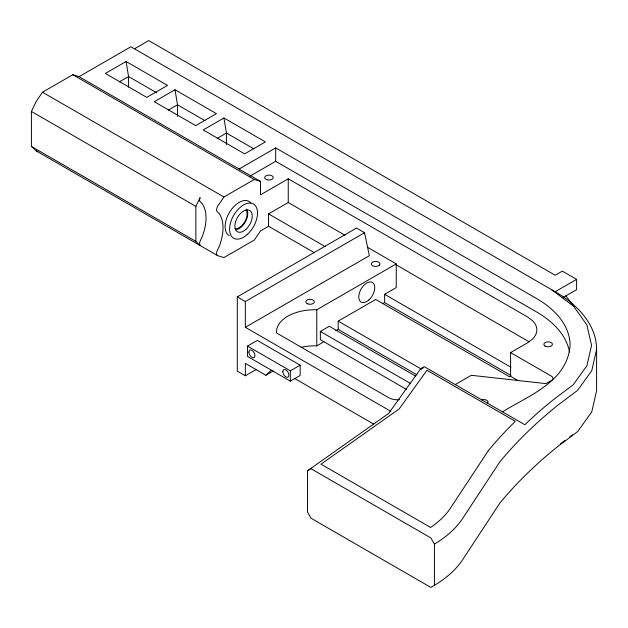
<?xml version="1.0" encoding="UTF-8"?>
<svg xmlns="http://www.w3.org/2000/svg" width="628" height="628" viewBox="0 0 628 628"><rect width="100%" height="100%" fill="white"/><g stroke="black" fill="none" stroke-linecap="round" stroke-linejoin="round"><path stroke-width="0.94" d="M314.298 252.676L268.549 226.268L260.518 230.908L254.238 240.092L223.929 257.59L217.657 255.651L36.22 150.901L31.4 146.434L31.4 111.439L36.22 101.406L42.492 92.222L72.801 74.724L79.073 76.663L130.867 46.762L555.176 291.737A141.433 81.656 0 0 1 596.6 349.474L591.78 370.606L577.65 390.302L557.381 405.555A638.142 368.432 0 0 0 499.762 461.965L462.695 518.367A131.205 75.752 0 0 1 437.81 542.003L434.419 544.099L434.419 585.343L430.871 587.423L311.041 518.233L307.477 512.055L307.477 470.812L388.583 413.491L420.689 368.738L424.261 366.681L524.859 424.756L526.994 422.699A643.684 371.627 0 0 1 553.346 399.714L573.278 384.721L586.905 365.731L591.552 345.353L586.905 324.974L573.647 306.299L551.368 289.539M195.873 241.388L195.873 206.392L200.112 197.569A5.15 2.975 -60 0 0 200.112 201.776L202.216 203.731A40.412 23.33 -60 0 1 202.216 236.725L200.112 241.113A5.15 2.975 -60 0 0 200.112 245.32L195.873 241.388L31.4 146.434M518.186 380.709L510.588 376.313L510.588 352.598L527.614 342.77L532.591 339.026A31.659 18.275 0 0 0 532.591 320.751L527.614 317.007L288.252 178.807L260.518 194.821L260.518 181.413L254.238 179.482L223.929 196.98L217.657 206.165A5.15 2.975 -60 0 0 217.657 212.107L219.188 213.528A40.412 23.33 -60 0 1 219.188 246.521L217.657 249.709A5.15 2.975 -60 0 0 217.657 255.651M364.546 232.705L245.336 301.534L245.336 327.306L369.366 255.698L364.546 232.705L356.516 228.066L237.298 296.895L237.298 371.124L245.336 375.772L245.336 363.392L265.872 375.254L271.367 370.175M560.247 444.012L564.847 440.558M569.447 437.096L572.508 434.788M307.477 470.812L310.797 468.606L430.871 537.929L434.419 544.099M434.419 585.343L437.81 583.239A131.205 75.752 0 0 0 462.695 559.611L499.762 503.209A638.142 368.432 0 0 1 526.397 474.258L531.264 469.571A638.142 368.432 0 0 1 557.381 446.798L577.65 431.546L591.78 411.85L596.6 390.718L596.6 349.474M134.439 48.827L148.726 40.577L555.176 275.245L562.319 271.115L576.606 279.366L576.606 289.673L562.594 297.766M126.079 61.489L105.355 73.452L146.787 97.371L167.511 85.408L126.079 61.489L128.567 76.545L128.567 87.135M119.328 81.883L128.567 76.545L156.796 92.842M175.008 89.741L154.284 101.705L195.716 125.624L216.44 113.66L175.008 89.741L177.504 104.797L177.504 116.345M168.257 110.136L177.504 104.797L204.893 120.615M223.937 117.986L203.213 129.957L244.645 153.876L265.369 141.912L223.937 117.986L226.433 133.05L226.433 144.597M217.186 138.38L226.433 133.05L253.83 148.86M239.087 169.042L275.692 147.91L536.422 298.441A114.908 66.34 0 0 1 570.083 345.353C567.524 381.541 528.862 395.507 502.486 411.842M249.905 176.201L275.692 161.31L536.422 311.841A114.908 66.34 0 0 1 569.486 352.025M268.549 226.268L268.549 213.897L288.252 202.522L345.117 235.359M247.479 346.091L257.299 340.423L300.16 365.166L300.16 375.473L290.34 381.149L247.479 356.398L247.479 346.091L290.34 370.834L300.16 365.166M399.486 399.651A11.814 6.822 0 0 1 388.834 397.783L276.587 332.981A38.277 22.098 0 0 1 316.771 309.785L396.237 263.901L396.237 287.616L384.626 294.312L384.626 302.563L510.988 375.513M406.497 389.423L320.343 339.685L320.343 331.435L329.268 326.277L415.767 376.219M417.063 374.908L338.202 329.37L338.202 321.12L375.701 299.47L509.693 376.831L510.588 376.313M245.336 375.772L256.326 369.421M335.76 330.775L338.202 329.37M383.009 303.505L384.626 302.563M265.872 375.254L273.29 370.967M301.071 347.315A38.277 22.098 0 0 1 316.771 345.871L323.915 341.742M421.207 368.997L423.17 367.859M555.176 291.737L576.606 279.366M455.339 384.493L471.298 375.285L545.913 383.622L551.557 380.38A5.048 2.912 0 0 0 551.557 376.258L510.588 352.598M36.22 150.901L38.01 151.45M79.073 76.663L260.518 181.413M72.801 74.724L254.238 179.482M367.663 247.401L396.237 263.901M396.048 264.757L529.035 341.789M268.549 213.897L325.312 246.663M42.492 92.222L223.929 196.98M384.626 294.312L510.988 367.27M31.4 111.439L195.873 206.392M338.202 321.12L421.31 369.107M320.343 331.435L410.641 383.567M237.298 296.895L245.336 301.534M245.336 327.306L390.828 411.309M294.281 378.252L373.888 424.206M565.891 295.859L573.788 306.495M316.771 309.785L316.771 345.871M290.34 370.834L290.34 381.149M288.252 178.807L288.252 202.522M275.692 147.91L275.692 161.31M481.582 399.903A4.294 2.481 0 0 1 486.771 400.303A4.294 2.481 0 0 1 487.454 403.294M229.204 235.649A19.758 11.406 -60 0 1 230.225 211.181A19.758 11.406 -60 0 1 250.705 202.868M246.066 209.854A11.39 6.578 -60 0 1 244.779 221.825A11.39 6.578 -60 0 1 235.06 228.914M246.608 209.179A12.285 7.096 -60 0 1 245.493 221.613A12.285 7.096 -60 0 1 235.414 229.746M488.199 450.841L449.122 510.132A118.621 68.483 0 0 1 431.577 526.79L430.588 527.457L320.994 464.186L399.204 408.906L426.922 370.277L515.313 421.31L510.721 425.902A650.726 375.693 0 0 0 492.611 445.582L488.199 450.841M379.359 265.173L378.676 265.683A4.294 2.481 0 0 1 372.608 265.683A4.294 2.481 0 0 1 372.608 262.182L373.495 261.79A4.294 2.481 0 0 1 378.676 262.182A4.294 2.481 0 0 1 379.359 265.173M307.924 303.936A4.294 2.481 0 0 0 314.369 301.793A4.294 2.481 0 0 0 307.924 299.642A4.294 2.481 0 0 0 307.924 303.936M545.112 346.067A4.294 2.481 0 0 0 552.295 344.96A4.294 2.481 0 0 0 547.035 341.922A4.294 2.481 0 0 0 545.112 346.067M248.908 352.072A4.294 2.481 60 0 0 253.461 357.732A4.294 2.481 60 0 0 253.461 351.664A4.294 2.481 60 0 0 248.908 352.072M282.836 371.658A4.294 2.481 60 0 0 287.389 377.326A4.294 2.481 60 0 0 287.389 371.25A4.294 2.481 60 0 0 282.836 371.658M266.814 179.718A4.294 2.481 0 0 0 273.251 177.575A4.294 2.481 0 0 0 266.814 175.424A4.294 2.481 0 0 0 266.814 179.718M245.799 229.503A12.285 7.096 -60 0 0 249.693 210.474A12.285 7.096 -60 0 0 235.162 223.364A12.285 7.096 -60 0 0 245.799 229.503M247.165 234.605A19.758 11.406 -60 0 0 253.429 203.998A19.758 11.406 -60 0 0 230.052 224.73A19.758 11.406 -60 0 0 247.165 234.605M368.84 299.972A11.304 6.523 -60 0 0 372.42 282.467A11.304 6.523 -60 0 0 359.051 294.32A11.304 6.523 -60 0 0 368.84 299.972"/></g></svg>
